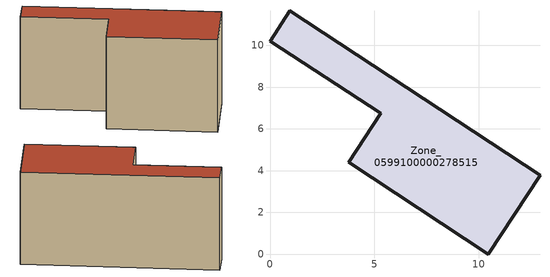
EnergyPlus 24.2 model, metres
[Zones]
Zone_0599100000278515
 floor ground (C_G): 5.31,6.75 0,10.21 0.95,11.65 12.94,3.77 10.47,0 3.77,4.4 z0
 wall outside (C_F): 12.94,3.77 0.95,11.65 0,10.21 5.31,6.75 3.77,4.4 10.47,0 12.94,3.77 z0:7.39
 roof outside (C_R): 10.47,0 12.94,3.77 0.95,11.65 0,10.21 5.31,6.75 3.77,4.4 z7.39
[BUILDING]
Pand.0599100000278515: North Axis=0; Terrain=City; Loads Convergence Tolerance Value=0.04; Temperature Convergence Tolerance Value=0.4; Solar Distribution=FullExterior; Maximum Number of Warmup Days=25; Minimum Number of Warmup Days=1
[Site:Location]
Rotterdam.The.Hague.AP_ZH_NLD Design_Conditions: Latitude=51.96; Longitude=4.45; Time Zone=1; Elevation=-4.5
[SITE:GROUNDTEMPERATURE:BUILDINGSURFACE]
18, 18, 18, 18, 18, 18, 18, 18, 18, 18, 18, 18
[MATERIAL] Thermal Absorptance=0.9; Solar Absorptance=0.7; Visible Absorptance=0.7
Name | Roughness | Thickness | Conductivity | Density | Specific Heat
G.TI.1946 | MediumSmooth | 0.15 | 1 | 540 | 1210
F.TI.1946 | Rough | 0.3 | 0.857143 | 1920 | 840
R.TI.1946 | MediumRough | 0.2 | 0.1 | 1500 | 1000
[CONSTRUCTION]
C_G: G.TI.1946
C_F: F.TI.1946
C_R: R.TI.1946
[ZONE]
Zone_0599100000278515: Type=1; Multiplier=1; Ceiling Height=Autocalculate; Volume=Autocalculate; Floor Area=autocalculate; Part of Total Floor Area=Yes
[ZONEINFILTRATION:DESIGNFLOWRATE]
Infil_Zone_0599100000278515: Zone or ZoneList or Space or SpaceList=Zone_0599100000278515; Schedule=AlwaysOn; Design Flow Rate Calculation Method=Flow/Area; Flow Rate per Floor Area=0.003; Constant Term Coefficient=1; Temperature Term Coefficient=0; Velocity Term Coefficient=0; Velocity Squared Term Coefficient=0
[HVACTEMPLATE:ZONE:IDEALLOADSAIRSYSTEM]
Zone_0599100000278515: Maximum Heating Supply Air Temperature=50; Minimum Cooling Supply Air Temperature=13; Maximum Heating Supply Air Humidity Ratio=0.0156; Minimum Cooling Supply Air Humidity Ratio=0.0077; Heating Limit=NoLimit; Cooling Limit=NoLimit; Dehumidification Control Type=ConstantSensibleHeatRatio; Cooling Sensible Heat Ratio=0.7; Dehumidification Setpoint=60; Humidification Control Type=None; Humidification Setpoint=30; Outdoor Air Method=None; Outdoor Air Flow Rate per Person=0.00944; Outdoor Air Flow Rate per Zone Floor Area=0; Outdoor Air Flow Rate per Zone=0; Demand Controlled Ventilation Type=None; Outdoor Air Economizer Type=NoEconomizer; Heat Recovery Type=None; Sensible Heat Recovery Effectiveness=0.7; Latent Heat Recovery Effectiveness=0.65
[ZONECONTROL:THERMOSTAT]
ThermostatControl_Zone_0599100000278515: Zone or ZoneList=Zone_0599100000278515; Control Type Schedule=DualSetpointControlType; Control 1=Thermostat_Zone_0599100000278515; Temperature Difference Between Cutout And Setpoint=0
[THERMOSTATSETPOINT:DUALSETPOINT]
Thermostat_Zone_0599100000278515: Heating Setpoint Temperature Schedule=HeatingSetpoint_Zone_0599100000278515; Cooling Setpoint Temperature Schedule=CoolingSetpoint_Zone_0599100000278515
[SCHEDULE:COMPACT]
HeatingSetpoint_Zone_0599100000278515: Through: 12/31, For: AllDays, Until: 24:00, 21
CoolingSetpoint_Zone_0599100000278515: Through: 12/31, For: AllDays, Until: 24:00, 24
DualSetpointControlType: Through: 12/31, For: AllDays, Until: 24:00, 4
AlwaysOn: Through: 12/31, For: AllDays, Until: 24:00, 1
